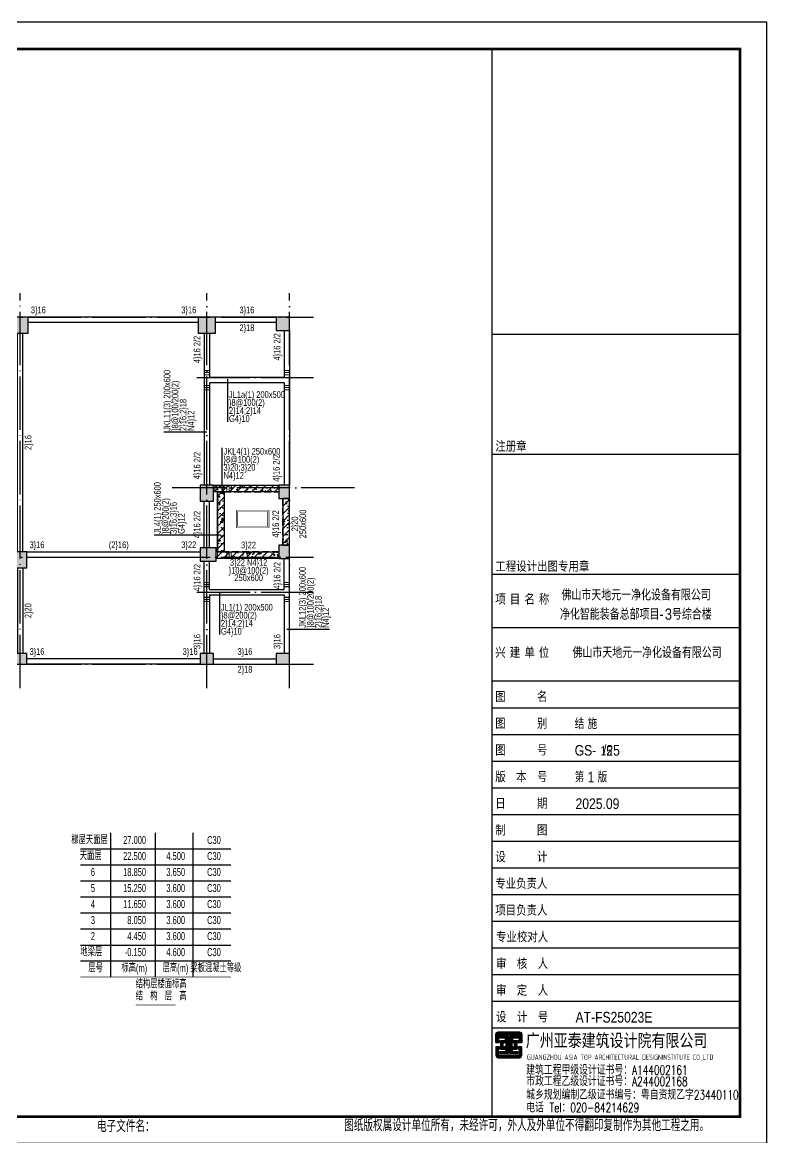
# Model space of a CAD drawing. Extents: x 299218 to 746073, y -331171 to -40619.
# Drawn here: x 628967 to 656873, y -82412 to -40619 of the extents above; entities that cross this region are included whole.
import ezdxf
from ezdxf.enums import TextEntityAlignment as Align

# ---------------------------------------------------------------- set-up
doc = ezdxf.new("R2010")
doc.units = 0
doc.header["$LTSCALE"] = 1000
doc.header["$MEASUREMENT"] = 0
doc.linetypes.add('DASHED', pattern=[0.375, 0.25, -0.125])
doc.linetypes.add('DOTE', pattern=[2.42, 2, -0.2, 0.02, -0.2])
for name, color, linetype in [('13', 4, 'Continuous'), ('14', 2, 'Continuous'), ('_0', 7, 'Continuous'), ('DOTE', 1, 'Continuous'), ('PUB_TITLE', 4, 'Continuous'), ('WALL', 4, 'Continuous'), ('X向主梁密箍', 7, 'Continuous'), ('X向主梁编号', 6, 'Continuous'), ('X向主梁钢筋', 7, 'Continuous'), ('X向主梁集中标注', 7, 'Continuous'), ('X向次梁编号', 7, 'Continuous'), ('X向次梁集中标注', 7, 'Continuous'), ('Y向主梁密箍', 7, 'Continuous'), ('Y向主梁编号', 6, 'Continuous'), ('Y向主梁钢筋', 2, 'Continuous'), ('Y向主梁集中标注', 2, 'Continuous'), ('Y向次梁编号', 7, 'Continuous'), ('Y向次梁集中标注', 7, 'Continuous'), ('柱线', 2, 'Continuous'), ('梁实线', 4, 'Continuous'), ('梁楼面标高', 7, 'Continuous'), ('梁虚线', 4, 'DASHED'), ('节点大样钢筋', 6, 'Continuous')]:
    doc.layers.add(name, color=color, linetype=linetype)
doc.styles.add('_HZTXT', font='gs_txt.shx', dxfattribs={"width": 0.8, "bigfont": 'gs_hztxt.shx'})
doc.styles.add('GS_Rein', font='GS_TXT.shx', dxfattribs={"width": 0.7, "bigfont": 'GS_HZTXT.shx'})
doc.styles.add('HT', font='')
doc.styles.add('HZTXT', font='txt.shx', dxfattribs={"bigfont": 'hztxt.shx'})
doc.styles.add('hztxt0', font='romans.shx', dxfattribs={"bigfont": 'gbcbig0.shx'})
doc.styles.get("Standard").update_dxf_attribs({"font": 'gbenor.shx', "bigfont": 'gbcbig.shx'})
doc.styles.add('宋体', font='')
doc.styles.get('HT').set_extended_font_data('SimHei')
doc.styles.get('宋体').set_extended_font_data('SimSun')

# ---------------------------------------------------------------- blocks, each defined once
blk = doc.blocks.new('首层墙柱模板')
at = {"layer": '柱线', "color": 6}
for points in [[(-1105943, -453479), (-1105543, -453479), (-1105543, -452979), (-1105943, -452979)], [(-1103143, -453579), (-1102543, -453579), (-1102543, -452979), (-1103143, -452979)], [(-1099693, -453579), (-1098993, -453579), (-1098993, -452979), (-1099693, -452979)], [(-1092643, -453579), (-1092043, -453579), (-1092043, -452979), (-1092643, -452979)], [(-1085643, -453579), (-1085043, -453579), (-1085043, -452979), (-1085643, -452979)], [(-1078668, -453579), (-1078018, -453579), (-1078018, -452979), (-1078668, -452979)], [(-1075743, -453479), (-1075243, -453479), (-1075243, -452979), (-1075743, -452979)], [(-1103043, -459579), (-1102643, -459579), (-1102643, -459079), (-1103043, -459079)], [(-1078593, -459879), (-1078093, -459879), (-1078093, -459279), (-1078593, -459279)], [(-1075643, -459779), (-1075243, -459779), (-1075243, -459279), (-1075643, -459279)], [(-1102943, -462179), (-1102543, -462179), (-1102543, -461779), (-1102943, -461764)], [(-1099593, -462279), (-1099093, -462279), (-1099093, -461779), (-1099593, -461779)], [(-1092593, -462379), (-1092093, -462379), (-1092093, -461779), (-1092593, -461779)], [(-1085593, -462379), (-1085093, -462379), (-1085093, -461779), (-1085593, -461779)], [(-1078593, -462129), (-1077993, -462129), (-1077993, -461629), (-1078593, -461629)], [(-1075643, -462029), (-1075243, -462029), (-1075243, -461529), (-1075643, -461529)], [(-1092593, -465979), (-1092093, -465979), (-1092093, -465579), (-1092593, -465579)], [(-1085593, -465979), (-1085093, -465979), (-1085093, -465579), (-1085593, -465579)], [(-1078593, -465979), (-1078093, -465979), (-1078093, -465579), (-1078593, -465579)], [(-1075743, -465979), (-1075243, -465979), (-1075243, -465579), (-1075743, -465579)]]:
    blk.add_lwpolyline(points, close=True, dxfattribs=at)
for points in [[(-1105418, -459079), (-1105919, -459079)], [(-1105818, -459579), (-1105844, -459479), (-1105878, -459351), (-1105919, -459079)], [(-1105418, -459079), (-1105418, -459579), (-1105818, -459579)]]:
    blk.add_lwpolyline(points, dxfattribs=at)
blk = doc.blocks.new('地梁层梁板模板')
at = {"layer": 'WALL'}
for radius, start, end in [(3300, 180, 186.9621), (3100, 180, 187.4137), (3300, 195.8266, 264.7843), (3100, 196.8773, 264.4467)]:
    blk.add_arc((-1092103, -537423), radius, start, end, dxfattribs=at)
at = {"layer": '梁实线'}
for p, q in [((-1092603, -531723), (-1095003, -531723)), ((-1092603, -531923), (-1095003, -531923)), ((-1089128, -531723), (-1092003, -531723)), ((-1089128, -531923), (-1092003, -531923)), ((-1088478, -531723), (-1082103, -531723)), ((-1088478, -531923), (-1082103, -531923)), ((-1081503, -531723), (-1075103, -531723)), ((-1081503, -531923), (-1075103, -531923)), ((-1068128, -531723), (-1074503, -531723)), ((-1068128, -531923), (-1074503, -531923)), ((-1065203, -531723), (-1067478, -531723)), ((-1065203, -531923), (-1067478, -531923)), ((-1095403, -537417), (-1095403, -532223)), ((-1095203, -533973), (-1095203, -532223)), ((-1092403, -533973), (-1092403, -532323)), ((-1092203, -537823), (-1092203, -532323)), ((-1088903, -532323), (-1088903, -538123)), ((-1088703, -532323), (-1088703, -540523)), ((-1081903, -532323), (-1081903, -540523)), ((-1081703, -532323), (-1081703, -540523)), ((-1074903, -540523), (-1074903, -532323)), ((-1074703, -540523), (-1074703, -532323)), ((-1067903, -532323), (-1067903, -538023)), ((-1067703, -532323), (-1067703, -533983)), ((-1064903, -532223), (-1064903, -533983)), ((-1064703, -532223), (-1064703, -538023)), ((-1095203, -533973), (-1092403, -533973)), ((-1064903, -533983), (-1067703, -533983)), ((-1095203, -534173), (-1092403, -534173)), ((-1095203, -534173), (-1095203, -537432)), ((-1092403, -534173), (-1092403, -537823)), ((-1064903, -534183), (-1067703, -534183)), ((-1067703, -534183), (-1067703, -538023)), ((-1064903, -534183), (-1064903, -538023)), ((-1094878, -538123), (-1092503, -538123)), ((-1092103, -538123), (-1088903, -538123)), ((-1067553, -538023), (-1065103, -538023)), ((-1067403, -538273), (-1067553, -538273)), ((-1067403, -538273), (-1067403, -540523)), ((-1094878, -538323), (-1092503, -538323)), ((-1092403, -538323), (-1092403, -540509)), ((-1092203, -538323), (-1092203, -540516)), ((-1091203, -538323), (-1092103, -538323)), ((-1091203, -538323), (-1091203, -540523)), ((-1091003, -538323), (-1088903, -538323)), ((-1091003, -538323), (-1091003, -540523)), ((-1088903, -538323), (-1088903, -540523)), ((-1067903, -540373), (-1067903, -538623)), ((-1067703, -540373), (-1067703, -538623)), ((-1064703, -540273), (-1064703, -538523)), ((-1092003, -540523), (-1091203, -540523)), ((-1092003, -540723), (-1089053, -540723)), ((-1091003, -540523), (-1089053, -540523)), ((-1082053, -540523), (-1088553, -540523)), ((-1088553, -540723), (-1083553, -540723)), ((-1083553, -544723), (-1083553, -540723)), ((-1082053, -540723), (-1083353, -540723)), ((-1083353, -544523), (-1083353, -540723)), ((-1075053, -540523), (-1081553, -540523)), ((-1075053, -540723), (-1081553, -540723)), ((-1074553, -540523), (-1068053, -540523)), ((-1074553, -540723), (-1068053, -540723)), ((-1067403, -540523), (-1067453, -540523)), ((-1065103, -540773), (-1067453, -540773)), ((-1064903, -541923), (-1064903, -540773)), ((-1064703, -544323), (-1064703, -540773)), ((-1081903, -541123), (-1081903, -544323)), ((-1081703, -541123), (-1081703, -544323)), ((-1074903, -541123), (-1074903, -544323)), ((-1074703, -541123), (-1074703, -544323)), ((-1067903, -544323), (-1067903, -540873)), ((-1067703, -541923), (-1067703, -540873)), ((-1067703, -541923), (-1064903, -541923)), ((-1067703, -542123), (-1064903, -542123)), ((-1067703, -542123), (-1067703, -544323)), ((-1064903, -542123), (-1064903, -544323)), ((-1082053, -544523), (-1083353, -544523)), ((-1075053, -544523), (-1081553, -544523)), ((-1068053, -544523), (-1074553, -544523)), ((-1067553, -544523), (-1065203, -544523)), ((-1082053, -544723), (-1083553, -544723)), ((-1075053, -544723), (-1081553, -544723)), ((-1068053, -544723), (-1074553, -544723)), ((-1067553, -544723), (-1065203, -544723))]:
    blk.add_line(p, q, dxfattribs=at)
blk.add_arc((-1094803, -537417), 600, 180, 181.1598, dxfattribs=at)
at = {"layer": '梁虚线'}
for p, q in [((-1067153, -538273), (-1065103, -538273)), ((-1067153, -538273), (-1067153, -540523)), ((-1064953, -540273), (-1064953, -538523)), ((-1065103, -540523), (-1067153, -540523))]:
    blk.add_line(p, q, dxfattribs=at)
blk = doc.blocks.new('梁板层高表')
at = {"layer": '梁楼面标高'}
for p, q in [((-1049101, -612643), (-1049101, -607243)), ((-1047421, -612643), (-1047421, -607243)), ((-1046011, -612643), (-1046011, -607243)), ((-1050241, -607843), (-1044601, -607843)), ((-1050241, -608443), (-1044601, -608443)), ((-1050241, -609043), (-1044601, -609043)), ((-1050241, -609643), (-1044601, -609643)), ((-1050241, -610243), (-1044601, -610243)), ((-1050241, -610843), (-1044601, -610843)), ((-1050241, -611443), (-1044601, -611443))]:
    blk.add_line(p, q, dxfattribs=at)
at = {"layer": '梁楼面标高', "const_width": 30}
for points in [[(-1050241, -612043), (-1044601, -612043)], [(-1050241, -612643), (-1044601, -612643)], [(-1048171, -613693), (-1046671, -613693)]]:
    blk.add_lwpolyline(points, dxfattribs=at)
at = {"layer": '梁楼面标高', "style": 'GS_Rein', "width": 0.7}
for s, p in [('梯屋天面层', (-1049219, -607749)), ('27.000', (-1047781, -607749)), ('C30', (-1044977, -607749)), ('天面层', (-1049448, -608349)), ('22.500', (-1047781, -608349)), ('4.500', (-1046317, -608349)), ('C30', (-1044977, -608349)), ('6', (-1049695, -608949)), ('18.850', (-1047781, -608949)), ('3.650', (-1046317, -608949)), ('C30', (-1044977, -608949)), ('5', (-1049695, -609549)), ('15.250', (-1047781, -609549)), ('3.600', (-1046317, -609549)), ('C30', (-1044977, -609549)), ('4', (-1049695, -610149)), ('11.650', (-1047781, -610149)), ('3.600', (-1046317, -610149)), ('C30', (-1044977, -610149)), ('3', (-1049695, -610749)), ('8.050', (-1047781, -610749)), ('3.600', (-1046317, -610749)), ('C30', (-1044977, -610749)), ('2', (-1049695, -611349)), ('4.450', (-1047781, -611349)), ('3.600', (-1046317, -611349)), ('C30', (-1044977, -611349)), ('地梁层', (-1049424, -611949)), ('-0.150', (-1047781, -611949)), ('4.600', (-1046317, -611949)), ('C30', (-1044977, -611949))]:
    blk.add_text(s, height=300, dxfattribs=at).set_placement(p, align=Align.BOTTOM_RIGHT)
for s, p in [('层号', (-1049671, -612549)), (' 标高(m)', (-1048261, -612549)), (' 层高(m)', (-1046716, -612549)), (' 梁板混凝土等级', (-1045201, -612549))]:
    blk.add_text(s, height=300, dxfattribs=at).set_placement(p, align=Align.BOTTOM_CENTER)
for s, p in [('结构层楼面标高', (-1048171, -613149)), ('结\u3000构\u3000层\u3000高', (-1048171, -613599))]:
    blk.add_text(s, height=300, dxfattribs=at).set_placement(p, align=Align.BOTTOM_LEFT)
blk = doc.blocks.new('po1')
h = blk.add_hatch()
h.set_pattern_fill('钢筋混凝土', color=2, scale=80, style=0)
h.set_pattern_definition([(45, (0, 0), (-141.421356, 141.421356), []), (50, (0, 0), (573.80815, -50.2017), [60, -660]), (355, (0, 0), (-111.00107, 601.7537), [48, -528]), (100.4514, (47.8, -4.2), (462.8075, 551.55163), [50.99215, -560.9137]), (46.1842, (0, 160), (853.79284, -132.4152), [90, -990]), (96.6356, (71.15, 149), (747.7302, 779.2943), [76.4882, -841.3704]), (351.1842, (0, 160), (747.7296, 779.2949), [72, -792]), (21, (80, 120), (477.52564, -322.0951), [60, -660]), (326, (80, 120), (194.65227, 580.12004), [48, -528]), (71.4514, (119.8, 93.16), (672.1781, 258.0244), [50.99215, -560.9137]), (37.5, (0, 0), (9.727884, 266.31508), [0, -521.6, 0, -536, 0, -530]), (7.5, (0, 0), (210.45563, 315.52937), [0, -305.6, 0, -509.6, 0, -202]), (327.5, (-178.4, 0), (427.05795, -18.0439), [0, -200, 0, -624, 0, -828]), (317.5, (-258.4, 0), (466.54894, 80.08399), [0, -260, 0, -414.4, 0, -588])])
h.paths.add_polyline_path([(638363, -57966), (640813, -57966), (640813, -58216), (638363, -58216)])
h.paths.add_polyline_path([(638513, -58216), (638763, -58216), (638763, -60466), (638513, -60466)])
h.paths.add_polyline_path([(638463, -60466), (640813, -60466), (640813, -60716), (638463, -60716)])
h.paths.add_polyline_path([(640963, -60216), (641213, -60216), (641213, -58466), (640963, -58466)])
at = {"color": 2}
for points in [[(638363, -57966), (640813, -57966), (640813, -58216), (638363, -58216)], [(638513, -58216), (638763, -58216), (638763, -60466), (638513, -60466)], [(640963, -60216), (641213, -60216), (641213, -58466), (640963, -58466)], [(638463, -60466), (640813, -60466), (640813, -60716), (638463, -60716)]]:
    blk.add_lwpolyline(points, close=True, dxfattribs=at)
blk = doc.blocks.new('zw-03')
at = {"layer": 'DOTE', "linetype": 'DOTE'}
for p, q in [((610513, -65566), (610513, -50766)), ((613613, -59114), (613613, -50766)), ((617113, -65566), (617113, -50766)), ((624113, -65566), (624113, -50766)), ((631113, -65566), (631113, -50766)), ((638113, -65566), (638113, -50766)), ((641213, -65566), (641213, -50766)), ((609613, -51666), (642113, -51666)), ((609613, -53916), (614198, -53916)), ((637731, -53926), (642113, -53926)), ((614813, -65566), (614813, -58066)), ((622363, -65566), (622363, -58066)), ((643649, -58066), (636662, -58066)), ((617113, -58166), (608824, -58166)), ((609613, -60666), (642113, -60666)), ((637731, -61966), (642113, -61966)), ((609613, -64666), (642113, -64666))]:
    blk.add_line(p, q, dxfattribs=at)
blk = doc.blocks.new('ZZ1')
at = {"layer": '节点大样钢筋'}
h = blk.add_hatch(color=251, dxfattribs=at)
h.paths.add_polyline_path([(630813, -7450), (631413, -7450), (631413, -6850), (630813, -6850)])
h.paths.add_polyline_path([(623813, -7450), (624413, -7450), (624413, -6850), (623813, -6850)])
h.paths.add_polyline_path([(640713, -19850), (641213, -19850), (641213, -19450), (640713, -19450)])
h.paths.add_polyline_path([(637863, -19850), (638363, -19850), (638363, -19450), (637863, -19450)])
h.paths.add_polyline_path([(640813, -13650), (641213, -13650), (641213, -13150), (640813, -13150)])
h.paths.add_polyline_path([(640813, -15900), (641213, -15900), (641213, -15400), (640813, -15400)])
h.paths.add_polyline_path([(637863, -16000), (638463, -16000), (638463, -15500), (637863, -15500)])
h.paths.add_polyline_path([(637863, -13750), (638363, -13750), (638363, -13150), (637863, -13150)])
h.paths.add_polyline_path([(630863, -16250), (631363, -16250), (631363, -15650), (630863, -15650)])
h.paths.add_polyline_path([(630863, -19850), (631363, -19850), (631363, -19450), (630863, -19450)])
h.paths.add_polyline_path([(623863, -16250), (624363, -16250), (624363, -15650), (623863, -15650)])
h.paths.add_polyline_path([(623863, -19850), (624363, -19850), (624363, -19450), (623863, -19450)])
h.paths.add_polyline_path([(616863, -16150), (617363, -16150), (617363, -15650), (616863, -15650)])
h.paths.add_polyline_path([(613413, -13450), (613813, -13450), (613813, -12950), (613413, -12950)])
h.paths.add_polyline_path([(640713, -7350), (641213, -7350), (641213, -6850), (640713, -6850)])
h.paths.add_polyline_path([(637788, -7450), (638438, -7450), (638438, -6850), (637788, -6850)])
h.paths.add_polyline_path([(616763, -7450), (617463, -7450), (617463, -6850), (616763, -6850)])
h.paths.add_polyline_path([(613313, -7450), (613913, -7450), (613913, -6850), (613313, -6850)])
h.paths.add_polyline_path([(610513, -7350), (610913, -7350), (610913, -6850), (610513, -6850)])
h.paths.add_polyline_path([(613513, -16050), (613913, -16050), (613913, -15650), (613513, -15636)])
h.paths.add_polyline_path([(610638, -13450), (610612, -13350), (610578, -13222), (610538, -12950), (611038, -12950), (611038, -13450)])
at = {"layer": '柱线', "color": 6}
for points in [[(610513, -7350), (610913, -7350), (610913, -6850), (610513, -6850)], [(613313, -7450), (613913, -7450), (613913, -6850), (613313, -6850)], [(616763, -7450), (617463, -7450), (617463, -6850), (616763, -6850)], [(623813, -7450), (624413, -7450), (624413, -6850), (623813, -6850)], [(630813, -7450), (631413, -7450), (631413, -6850), (630813, -6850)], [(637788, -7450), (638438, -7450), (638438, -6850), (637788, -6850)], [(640713, -7350), (641213, -7350), (641213, -6850), (640713, -6850)], [(613413, -13450), (613813, -13450), (613813, -12950), (613413, -12950)], [(637863, -13750), (638363, -13750), (638363, -13150), (637863, -13150)], [(640813, -13650), (641213, -13650), (641213, -13150), (640813, -13150)], [(640813, -15900), (641213, -15900), (641213, -15400), (640813, -15400)], [(613513, -16050), (613913, -16050), (613913, -15650), (613513, -15636)], [(616863, -16150), (617363, -16150), (617363, -15650), (616863, -15650)], [(623863, -16250), (624363, -16250), (624363, -15650), (623863, -15650)], [(630863, -16250), (631363, -16250), (631363, -15650), (630863, -15650)], [(637863, -16000), (638463, -16000), (638463, -15500), (637863, -15500)], [(623863, -19850), (624363, -19850), (624363, -19450), (623863, -19450)], [(630863, -19850), (631363, -19850), (631363, -19450), (630863, -19450)], [(637863, -19850), (638363, -19850), (638363, -19450), (637863, -19450)], [(640713, -19850), (641213, -19850), (641213, -19450), (640713, -19450)]]:
    blk.add_lwpolyline(points, close=True, dxfattribs=at)
for points in [[(611038, -12950), (610538, -12950)], [(610638, -13450), (610612, -13350), (610578, -13222), (610538, -12950)], [(611038, -12950), (611038, -13450), (610638, -13450)]]:
    blk.add_lwpolyline(points, dxfattribs=at)
blk = doc.blocks.new('弘吉车间2')
at = {"layer": '14'}
h = blk.add_hatch(dxfattribs=at)
h.set_pattern_fill('ANSI31', color=256, scale=100, angle=135, style=0)
h.set_pattern_definition([(180, (-226475.39, -78017.824), (-3e-15, -12.5), [])])
edge = h.paths.add_edge_path()
edge.add_line((-9011, 2855), (-9011, 2773))
edge.add_line((-9011, 2773), (-9152, 2773))
edge.add_line((-9152, 2773), (-9152, 3084))
edge.add_arc((-9062, 3084), 90, 90, 180, ccw=False)
edge.add_line((-9062, 3174), (-8271, 3174))
edge.add_arc((-8271, 3084), 90, 0, 90, ccw=False)
edge.add_line((-8181, 3084), (-8181, 2768))
edge.add_line((-8181, 2768), (-8311, 2768))
edge.add_line((-8311, 2768), (-8311, 2862))
edge.add_line((-8311, 2862), (-8282, 2862))
edge.add_line((-8282, 2862), (-8268, 2862))
edge.add_line((-8268, 2862), (-8268, 3074))
edge.add_line((-8268, 3074), (-9055, 3074))
edge.add_line((-9055, 3074), (-9055, 2855))
edge.add_line((-9055, 2855), (-9011, 2855))
h.paths.add_polyline_path([(-8629, 2622), (-8629, 3030), (-8321, 3030), (-8321, 2942), (-8535, 2942), (-8535, 2855), (-8362, 2855), (-8362, 2525), (-8542, 2525), (-8542, 2442), (-8320, 2442), (-8320, 2365), (-8628, 2365), (-8628, 2526), (-8697, 2526), (-8697, 2365), (-9006, 2365), (-9006, 2442), (-8784, 2442), (-8784, 2525), (-8963, 2525), (-8963, 2855), (-8790, 2855), (-8790, 2942), (-9004, 2942), (-9004, 3030), (-8697, 3030), (-8697, 2622)])
h.paths.add_polyline_path([(-8874, 2772), (-8776, 2772), (-8776, 2616), (-8874, 2616)], flags=16)
h.paths.add_polyline_path([(-8452, 2772), (-8549, 2772), (-8549, 2616), (-8452, 2616)], flags=16)
edge = h.paths.add_edge_path()
edge.add_line((-9011, 2525), (-9011, 2607))
edge.add_line((-9011, 2607), (-9152, 2607))
edge.add_line((-9152, 2607), (-9152, 2296))
edge.add_arc((-9062, 2296), 90, 180, 270)
edge.add_line((-9062, 2206), (-8271, 2206))
edge.add_arc((-8271, 2296), 90, 270, 360)
edge.add_line((-8181, 2296), (-8181, 2612))
edge.add_line((-8181, 2612), (-8311, 2612))
edge.add_line((-8311, 2612), (-8311, 2518))
edge.add_line((-8311, 2518), (-8282, 2518))
edge.add_line((-8282, 2518), (-8268, 2518))
edge.add_line((-8268, 2518), (-8268, 2306))
edge.add_line((-8268, 2306), (-9055, 2306))
edge.add_line((-9055, 2306), (-9055, 2525))
edge.add_line((-9055, 2525), (-9011, 2525))
for p, q in [((-9300, 29320), (-9300, 0)), ((-9300, 29320), (0, 29320)), ((-9300, 24820), (0, 24820)), ((-9300, 20320), (0, 20320)), ((-9300, 18320), (0, 18320)), ((-9300, 16320), (0, 16320)), ((-9300, 15320), (0, 15320)), ((-9300, 14320), (0, 14320)), ((-9300, 13320), (0, 13320)), ((-9300, 12320), (0, 12320)), ((-9300, 11320), (0, 11320)), ((-9300, 10320), (0, 10320)), ((-9300, 9320), (0, 9320)), ((-9300, 8320), (0, 8320)), ((-9300, 7320), (0, 7320)), ((-9300, 6320), (0, 6320)), ((-9300, 5320), (0, 5320)), ((-9300, 4320), (0, 4320)), ((-9300, 3320), (0, 3320)), ((-9300, 3320), (0, 3320))]:
    blk.add_line(p, q, dxfattribs=at)
for points in [[(-9300, 0), (0, 0), (0, 40000), (-9300, 40000)], [(-8874, 2772), (-8776, 2772), (-8776, 2616), (-8874, 2616)], [(-8452, 2772), (-8549, 2772), (-8549, 2616), (-8452, 2616)]]:
    blk.add_lwpolyline(points, close=True, dxfattribs=at)
for points in [[(-9011, 2855), (-9011, 2773), (-9152, 2773), (-9152, 3084, -0.414214), (-9062, 3174), (-8271, 3174, -0.414214), (-8181, 3084), (-8181, 2768), (-8311, 2768), (-8311, 2862), (-8282, 2862), (-8268, 2862), (-8268, 3074), (-9055, 3074), (-9055, 2855)], [(-9011, 2525), (-9011, 2607), (-9152, 2607), (-9152, 2296, 0.414214), (-9062, 2206), (-8271, 2206, 0.414214), (-8181, 2296), (-8181, 2612), (-8311, 2612), (-8311, 2518), (-8282, 2518), (-8268, 2518), (-8268, 2306), (-9055, 2306), (-9055, 2525)]]:
    blk.add_lwpolyline(points, format="xyb", close=True, dxfattribs=at)
blk.add_lwpolyline([(-8629, 2622), (-8629, 2622), (-8629, 3030), (-8321, 3030), (-8321, 2942), (-8535, 2942), (-8535, 2855), (-8362, 2855), (-8362, 2525), (-8542, 2525), (-8542, 2442), (-8320, 2442), (-8320, 2365), (-8628, 2365), (-8628, 2526), (-8697, 2526), (-8697, 2365), (-9006, 2365), (-9006, 2442), (-8784, 2442), (-8784, 2525), (-8963, 2525), (-8963, 2855), (-8790, 2855), (-8790, 2942), (-9004, 2942), (-9004, 3030), (-8697, 3030), (-8697, 2622), (-8629, 2622)], dxfattribs=at)
at = {"layer": '13', "color": 7, "style": '_HZTXT', "width": 0.85}
for s, height, p in [('佛山市天地元一净化设备有限公司', 417.91, (-6694, 19336)), ('净化智能装备总部项目-', 417.91, (-6750, 18616)), ('3号综合楼', 417.9, (-2815, 18616)), ('佛山市天地元一净化设备有限公司', 417.91, (-6282, 17179)), ('结 施', 400, (-6198, 14522)), ('GS-  /25', 400, (-6198, 13522)), ('第 1 版', 400, (-6198, 12522)), ('2025.09', 400, (-6166, 11522)), ('AT-FS25023E', 400, (-6166, 3522))]:
    blk.add_text(s, height=height, dxfattribs=at).set_placement(p)
at = {"layer": '13', "style": 'HZTXT', "width": 0.7}
for s, p in [('建筑工程甲级设计证书号：A144002161', (-8015, 1568)), ('市政工程乙级设计证书号：A244002168', (-8015, 1144)), ('城乡规划编制乙级证书编号：粤自资规乙字23440110', (-8015, 639)), ('电话 Tel：020-84214629', (-8015, 159))]:
    blk.add_text(s, height=350, rotation=359.9997, dxfattribs=at).set_placement(p)
at = {"layer": '14'}
for s, height, style, width, p in [('注册章', 350, '宋体', 0.82, (-9173, 24949)), ('工程设计出图专用章', 350, '宋体', 0.82, (-9173, 20449)), ('项', 350, '宋体', 0.82, (-9176, 19220)), ('目', 350, '宋体', 0.82, (-8632, 19220)), ('名', 350, '宋体', 0.82, (-8081, 19220)), ('称', 350, '宋体', 0.82, (-7542, 19220)), ('兴', 350, '宋体', 0.82, (-9176, 17220)), ('建', 350, '宋体', 0.82, (-8632, 17220)), ('单', 350, '宋体', 0.82, (-8081, 17220)), ('位', 350, '宋体', 0.82, (-7542, 17220)), ('图      名', 350, '宋体', 0.82, (-9176, 15566)), ('图      别', 350, '宋体', 0.82, (-9176, 14566)), ('图      号', 350, '宋体', 0.82, (-9176, 13566)), ('版  本  号', 350, '宋体', 0.82, (-9176, 12566)), ('日      期', 350, '宋体', 0.82, (-9176, 11566)), ('制      图', 350, '宋体', 0.82, (-9176, 10566)), ('设      计', 350, '宋体', 0.82, (-9176, 9566)), ('专业负责人', 350, '宋体', 0.82, (-9176, 8566)), ('项目负责人', 350, '宋体', 0.82, (-9176, 7566)), ('专业校对人', 350, '宋体', 0.82, (-9149, 6566, -24845)), ('审  核  人', 350, '宋体', 0.82, (-9149, 5566, -24845)), ('审  定  人', 350, '宋体', 0.82, (-9149, 4566, -24845)), ('设  计  号', 350, '宋体', 0.82, (-9149, 3566, -24845)), ('广州亚泰建筑设计院有限公司', 480, 'HT', 0.8, (-8033, 2612))]:
    blk.add_text(s, height=height, dxfattribs=dict(at, style=style, width=width)).set_placement(p)
at = {"layer": '14', "width": 0.8}
blk.add_text('GUANGZHOU ASIA TOP ARCHITECTURAL DESIGNINSTITUTE CO.,LTD', height=198, rotation=359.9997, dxfattribs=at).set_placement((-7987, 2124, -24845))
at = {"layer": '14', "style": 'hztxt0'}
for s, p in [('电子文件名：', (-24105, -584)), ('图纸版权属设计单位所有，未经许可，外人及外单位不得翻印复制作为其他工程之用。', (-14838, -548))]:
    blk.add_text(s, height=450, rotation=359.9997, dxfattribs=at).set_placement(p)

msp = doc.modelspace()

# ---------------------------------------------------------------- linework, layer by layer
at = {"const_width": 20}
for points in [[(636987.2, -58900.4), (638216.3, -58900.4), (638216.3, -59561.8), (636987.2, -59561.8)], [(637037.2, -58950.4), (638166.3, -58950.4), (638166.3, -59511.8), (637037.2, -59511.8)]]:
    msp.add_lwpolyline(points, close=True, dxfattribs=at)
at = {"layer": 'PUB_TITLE'}
msp.add_lwpolyline([(597473, -82619.4), (656873, -82619.4), (656873, -40619.4), (597473, -40619.4)], close=True, dxfattribs=at)
at = {"layer": 'PUB_TITLE', "const_width": 100}
msp.add_lwpolyline([(599973, -81619.4), (655873, -81619.4), (655873, -41619.4), (599973, -41619.4)], close=True, dxfattribs=at)
at = {"layer": 'X向主梁密箍', "color": 1, "const_width": 40}
for points in [[(636188.7, -58215.6), (636188.7, -57965.6)], [(636638.7, -58215.6), (636638.7, -57965.6)], [(636718.7, -58215.6), (636718.7, -57965.6)], [(636798.7, -58215.6), (636798.7, -57965.6)], [(636288.7, -60715.6), (636288.7, -60465.6)], [(636638.7, -60715.6), (636638.7, -60465.6)], [(636718.7, -60715.6), (636718.7, -60465.6)], [(636798.7, -60715.6), (636798.7, -60465.6)]]:
    msp.add_lwpolyline(points, dxfattribs=at)
at = {"layer": 'X向主梁集中标注', "color": 151}
msp.add_line((636459.6, -58165.6), (636459.6, -56569.1), dxfattribs=at)
at = {"layer": 'X向次梁集中标注', "color": 151}
for p, q in [((636664.2, -53994.7), (636664.2, -55591.2)), ((636363.7, -61965.6), (636363.7, -63562.1))]:
    msp.add_line(p, q, dxfattribs=at)
at = {"layer": 'Y向主梁密箍', "color": 1, "const_width": 40}
for points in [[(635988.7, -53665.6), (635788.7, -53665.6)], [(635988.7, -53745.6), (635788.7, -53745.6)], [(635988.7, -53825.6), (635788.7, -53825.6)], [(638988.7, -53665.6), (638788.7, -53665.6)], [(638988.7, -53745.6), (638788.7, -53745.6)], [(638988.7, -53825.6), (638788.7, -53825.6)], [(635988.7, -54225.6), (635788.7, -54225.6)], [(635988.7, -54305.6), (635788.7, -54305.6)], [(638988.7, -54225.6), (638788.7, -54225.6)], [(638988.7, -54305.6), (638788.7, -54305.6)], [(635988.7, -54385.6), (635788.7, -54385.6)], [(638988.7, -54385.6), (638788.7, -54385.6)], [(635988.7, -61605.6), (635788.7, -61605.6)], [(635988.7, -61685.6), (635788.7, -61685.6)], [(635988.7, -61765.6), (635788.7, -61765.6)], [(638988.7, -61605.6), (638788.7, -61605.6)], [(638988.7, -61685.6), (638788.7, -61685.6)], [(638988.7, -61765.6), (638788.7, -61765.6)], [(635988.7, -62165.6), (635788.7, -62165.6)], [(635988.7, -62245.6), (635788.7, -62245.6)], [(638988.7, -62165.6), (638788.7, -62165.6)], [(638988.7, -62245.6), (638788.7, -62245.6)], [(635988.7, -62325.6), (635788.7, -62325.6)], [(638988.7, -62325.6), (638788.7, -62325.6)]]:
    msp.add_lwpolyline(points, dxfattribs=at)
at = {"layer": 'Y向主梁集中标注', "color": 151}
for p, q in [((635888.7, -55980.6), (634268.7, -55980.6)), ((638888.7, -63357.6), (640487.4, -63357.6))]:
    msp.add_line(p, q, dxfattribs=at)
at = {"layer": 'Y向次梁集中标注', "color": 151}
msp.add_line((636404.6, -59840.6), (633907, -59840.6), dxfattribs=at)
at = {"layer": '梁楼面标高', "color": 6, "const_width": 60}
msp.add_lwpolyline([(631146.1, -75791.6), (636786.1, -75791.6)], dxfattribs=at)

# ---------------------------------------------------------------- block references
for name, p in [('zw-03', (-2224.6, 0)), ('首层墙柱模板', (1714231.7, 401313.3)), ('地梁层梁板模板', (1703691.5, 480057.5)), ('po1', (-2224.6, 0)), ('梁板层高表', (1681386.9, 536251.1))]:
    msp.add_blockref(name, p)
at = {"layer": '_0'}
msp.add_blockref('弘吉车间2', (655873, -81619.4), dxfattribs=at)
at = {"layer": '节点大样钢筋'}
msp.add_blockref('ZZ1', (-2224.6, -44815.2), dxfattribs=at)

# ---------------------------------------------------------------- texts
at = {"layer": '13', "color": 2, "style": '_HZTXT', "width": 0.85}
msp.add_text('15', height=350, dxfattribs=at).set_placement((650638.4, -68090.9))
at = {"layer": 'X向主梁编号', "color": 151, "style": 'GS_Rein', "width": 0.7}
msp.add_text('JKL4(1) 250x600', height=250, dxfattribs=at).set_placement((636509.6, -56569.1), align=Align.TOP_LEFT)
at = {"layer": 'X向主梁钢筋', "color": 151, "style": 'GS_Rein', "width": 0.7}
for s, p in [('3}16', (629288.7, -51595.6)), ('3}16', (629238.7, -60395.6)), ('(2}16)', (632210.3, -60395.6)), ('3}16', (629238.7, -64395.6))]:
    msp.add_text(s, height=250, dxfattribs=at).set_placement(p, align=Align.BOTTOM_LEFT)
for s, p in [('3}16', (635488.7, -51595.6)), ('3}22', (635488.7, -60395.6)), ('3}22', (637727.3, -60404.7)), ('3}16', (635538.7, -64395.6))]:
    msp.add_text(s, height=250, dxfattribs=at).set_placement(p, align=Align.BOTTOM_RIGHT)
for p in [(637388.7, -51595.6), (637313.7, -64395.6)]:
    msp.add_text('3}16', height=250, dxfattribs=at).set_placement(p, align=Align.BOTTOM_CENTER)
for s, p in [('2}18', (637388.7, -51935.6)), ('3}22 N4}12', (637452.9, -60730.1)), ('}10@100(2)', (637452.9, -61030.1)), ('250x600', (637452.9, -61304.4)), ('2}18', (637313.7, -64735.6))]:
    msp.add_text(s, height=250, dxfattribs=at).set_placement(p, align=Align.TOP_CENTER)
at = {"layer": 'X向主梁集中标注', "color": 151, "style": 'GS_Rein', "width": 0.7}
for s, p in [('}8@100(2)', (636509.6, -56869.1)), ('3}20;3}20', (636509.6, -57169.1)), ('N4}12', (636509.6, -57469.1))]:
    msp.add_text(s, height=250, dxfattribs=at).set_placement(p, align=Align.TOP_LEFT)
at = {"layer": 'X向次梁编号', "color": 151, "style": 'GS_Rein', "width": 0.7}
for s, p in [('JL1a(1) 200x500', (636714.2, -54441.2)), ('JL1(1) 200x500', (636413.7, -62412.1))]:
    msp.add_text(s, height=250, dxfattribs=at).set_placement(p, align=Align.TOP_LEFT)
at = {"layer": 'X向次梁集中标注', "color": 151, "style": 'GS_Rein', "width": 0.7}
for s, p in [('}8@100(2)', (636714.2, -54741.2)), ('2}14;2}14', (636714.2, -55041.2)), ('G4}10', (636714.2, -55341.2)), ('}8@200(2)', (636413.7, -62712.1)), ('2}14;2}14', (636413.7, -63012.1)), ('G4}10', (636413.7, -63312.1))]:
    msp.add_text(s, height=250, dxfattribs=at).set_placement(p, align=Align.TOP_LEFT)
at = {"layer": 'Y向主梁编号', "color": 151, "style": 'GS_Rein', "width": 0.7}
for s, p in [('JKL11(3) 200x600', (634268.7, -55930.6)), ('JKL12(3) 200x600', (639341.2, -63307.6))]:
    msp.add_text(s, height=250, rotation=90, dxfattribs=at).set_placement(p, align=Align.TOP_LEFT)
at = {"layer": 'Y向主梁钢筋', "color": 151, "style": 'GS_Rein', "width": 0.7}
for p in [(635718.7, -52365.6), (638718.7, -52265.6)]:
    msp.add_text('4}16 2/2', height=250, rotation=90, dxfattribs=at).set_placement(p, align=Align.BOTTOM_RIGHT)
for s, p in [('2}16', (629058.7, -56365.6)), ('2}20', (639058.7, -59415.6)), ('250x600', (639358.7, -59415.6)), ('2}20', (629058.7, -62665.6))]:
    msp.add_text(s, height=250, rotation=90, dxfattribs=at).set_placement(p, align=Align.TOP_CENTER)
for p in [(635718.7, -57230.2), (638692, -57318.4), (635718.7, -59440.6), (638668.7, -59415.6)]:
    msp.add_text('4}16 2/2', height=250, rotation=90, dxfattribs=at).set_placement(p, align=Align.BOTTOM_CENTER)
for s, p in [('4}16 2/2', (635718.7, -61942.7)), ('4}16 2/2', (638718.7, -61868.6)), ('3}16', (635718.7, -64103.1)), ('3}16', (638718.7, -64103.1))]:
    msp.add_text(s, height=250, rotation=90, dxfattribs=at).set_placement(p, align=Align.BOTTOM_LEFT)
at = {"layer": 'Y向主梁集中标注', "color": 151, "style": 'GS_Rein', "width": 0.7}
for s, p in [('}8@100/200(2)', (634568.7, -55930.6)), ('2}16;2}18', (634868.7, -55930.6)), ('N4}12', (635168.7, -55930.6)), ('}8@100/200(2)', (639641.2, -63307.6)), ('2}16;2}18', (639941.2, -63307.6)), ('N4}12', (640213.7, -63307.6))]:
    msp.add_text(s, height=250, rotation=90, dxfattribs=at).set_placement(p, align=Align.TOP_LEFT)
at = {"layer": 'Y向次梁编号', "color": 151, "style": 'GS_Rein', "width": 0.7}
msp.add_text('JL4(1) 250x600', height=250, rotation=90, dxfattribs=at).set_placement((633907, -59790.6), align=Align.TOP_LEFT)
at = {"layer": 'Y向次梁集中标注', "color": 151, "style": 'GS_Rein', "width": 0.7}
for s, p in [('}8@200(2)', (634207, -59790.6)), ('3}16;3}16', (634507, -59790.6)), ('G4}12', (634803.5, -59790.6))]:
    msp.add_text(s, height=250, rotation=90, dxfattribs=at).set_placement(p, align=Align.TOP_LEFT)

doc.saveas('drawing.dxf')
